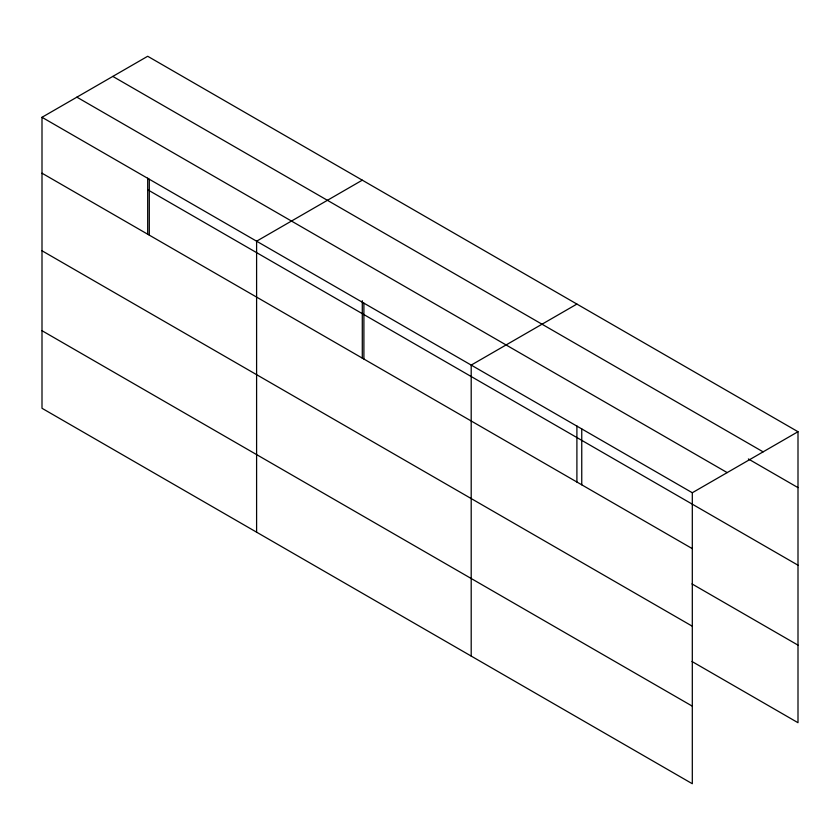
<?xml version="1.0" encoding="UTF-8"?>
<svg xmlns="http://www.w3.org/2000/svg" width="840" height="840" viewBox="0 0 840 840"><rect width="100%" height="100%" fill="white"/><g stroke="black" fill="none" stroke-linecap="round" stroke-linejoin="round"><path stroke-width="1.26" d="M147.693 234.297L147.693 178.112M362.292 300.72L362.292 358.197M576.901 425.911L576.901 482.097M42 117.296L692.307 492.744L692.307 783.731L42 408.282L42 117.296L147.693 56.27L798 431.718L798 722.704L691.961 661.479M362.292 180.169L256.599 241.196L256.599 532.182M576.901 304.07L471.198 365.096L471.198 656.072M692.307 492.744L798 431.718M112.812 76.409L763.119 451.857M748.367 458.966L798 487.631M76.881 97.157L727.188 472.605M147.693 189.756L798 565.204M42 173.197L692.307 548.646M691.961 583.905L798 645.13M42 250.772L692.307 626.22M42 330.697L692.307 706.157M581.752 428.915L581.752 484.827M363.899 303.145L363.899 359.048M149.299 179.246L149.299 235.148"/></g></svg>
